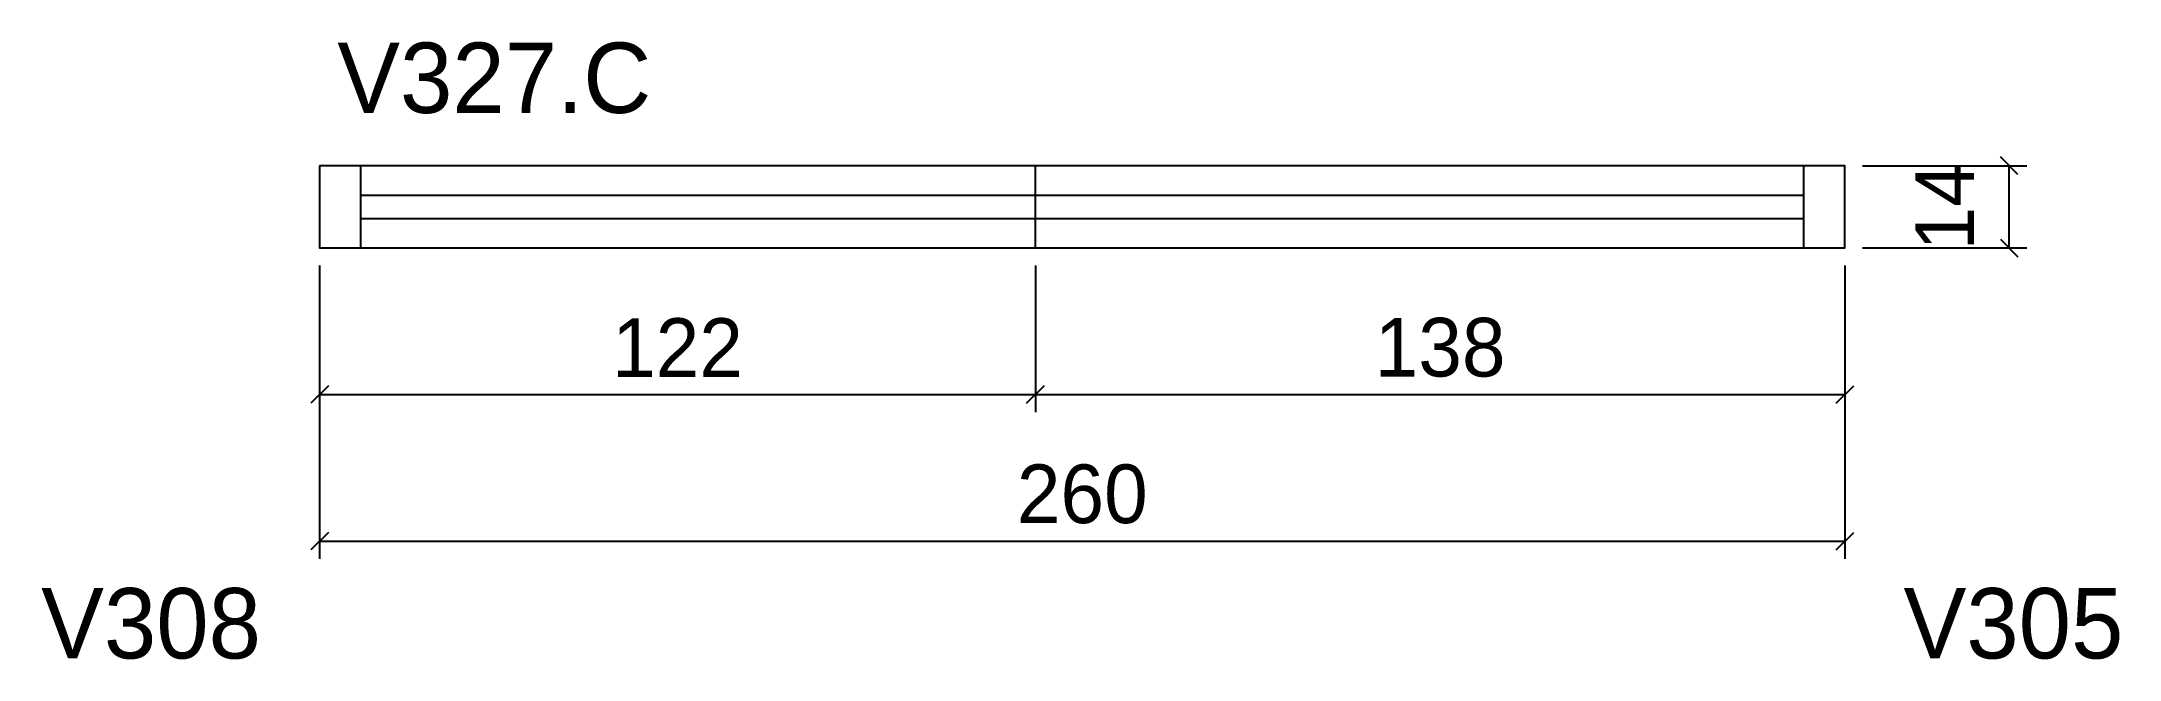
# Model space of a CAD drawing. Extents: x -47 to 307, y -84 to 21.
import ezdxf
from ezdxf.enums import TextEntityAlignment as Align

# ---------------------------------------------------------------- set-up
doc = ezdxf.new("R2010")
doc.units = 0
for name, color, linetype in [('5', 5, 'Continuous'), ('COTA', 241, 'Continuous'), ('NOMENCLATURA', 7, 'Continuous'), ('Painéis', 200, 'Continuous'), ('SARR_2.2x7', 40, 'Continuous'), ('SARR_5cm', 4, 'Continuous')]:
    doc.layers.add(name, color=color, linetype=linetype)
doc.dimstyles.new('PAINEL', dxfattribs={"dimtxt": 10, "dimasz": 3, "dimexe": 3, "dimexo": 3, "dimgap": 3, "dimtad": 1, "dimblk": 'OBLIQUE', "dimblk1": 'OBLIQUE', "dimcen": 2.5, "dimclrd": 4, "dimclre": 4, "dimclrt": 240, "dimazin": 3, "dimtfac": 1, "dimtmove": 0, "dimatfit": 3})

# ---------------------------------------------------------------- blocks, each defined once
blk = doc.blocks.new('_OBLIQUE')
at = {"color": 0, "linetype": 'BYBLOCK'}
blk.add_line((-0.5, -0.5), (0.5, 0.5), dxfattribs=at)

msp = doc.modelspace()

# ---------------------------------------------------------------- linework, layer by layer
at = {"layer": 'Painéis'}
msp.add_line((122, -14), (122, 0), dxfattribs=at)
msp.add_lwpolyline([(0, 0), (0, -14), (260, -14), (260, 0), (0, 0)], close=True, dxfattribs=at)
at = {"layer": 'SARR_2.2x7'}
for p, q in [((7, -14), (7, 0)), ((253, -14), (253, 0))]:
    msp.add_line(p, q, dxfattribs=at)
at = {"layer": 'SARR_5cm'}
for p, q in [((7, -5), (253, -5)), ((7, -9), (253, -9))]:
    msp.add_line(p, q, dxfattribs=at)

# ---------------------------------------------------------------- texts
at = {"layer": '5'}
msp.add_text('V308', height=12, dxfattribs=at).set_placement((-10, -84), align=Align.RIGHT)
msp.add_text('V305', height=12, dxfattribs=at).set_placement((270, -84))
at = {"layer": 'NOMENCLATURA'}
msp.add_text('V327.C', height=12, dxfattribs=at).set_placement((3, 9))

# ---------------------------------------------------------------- dimensions: what is measured, and where the dimension line sits
at = {"layer": 'COTA'}
msp.add_linear_dim(base=(288, -14), p1=(260, -14), p2=(260, 0), angle=90, dimstyle='PAINEL', dxfattribs=at).render()
for base, p1, p2 in [((0, -39), (0, -14), (122, -14)), ((0, -64), (0, -14), (260, -14)), ((122, -39), (122, -14), (260, -14))]:
    msp.add_linear_dim(base=base, p1=p1, p2=p2, dimstyle='PAINEL', dxfattribs=at).render()

doc.saveas('drawing.dxf')
